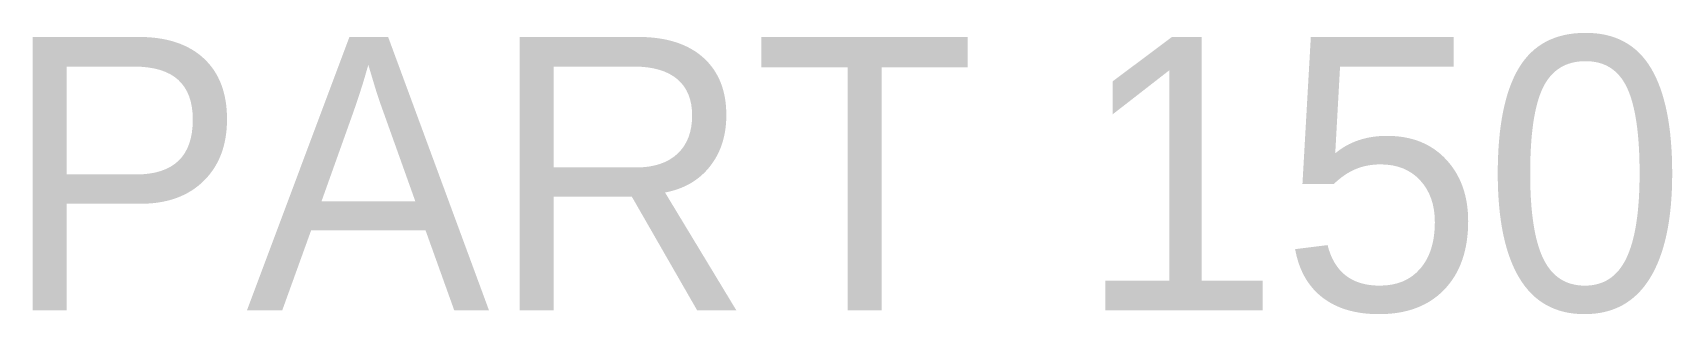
# Model space of a CAD drawing. Header units: millimetres. Extents: x 67.3 to 139.4, y 1222.8 to 1235.2.
import ezdxf

# ---------------------------------------------------------------- set-up
doc = ezdxf.new("R2010")
doc.units = ezdxf.units.MM
doc.layers.add('ANNOTATIONS', color=3, linetype='Continuous')

msp = doc.modelspace()

# ---------------------------------------------------------------- texts
at = {"layer": 'ANNOTATIONS'}
msp.add_text('PART 150', height=12, dxfattribs=at).set_placement((66, 1223))

doc.saveas('drawing.dxf')
